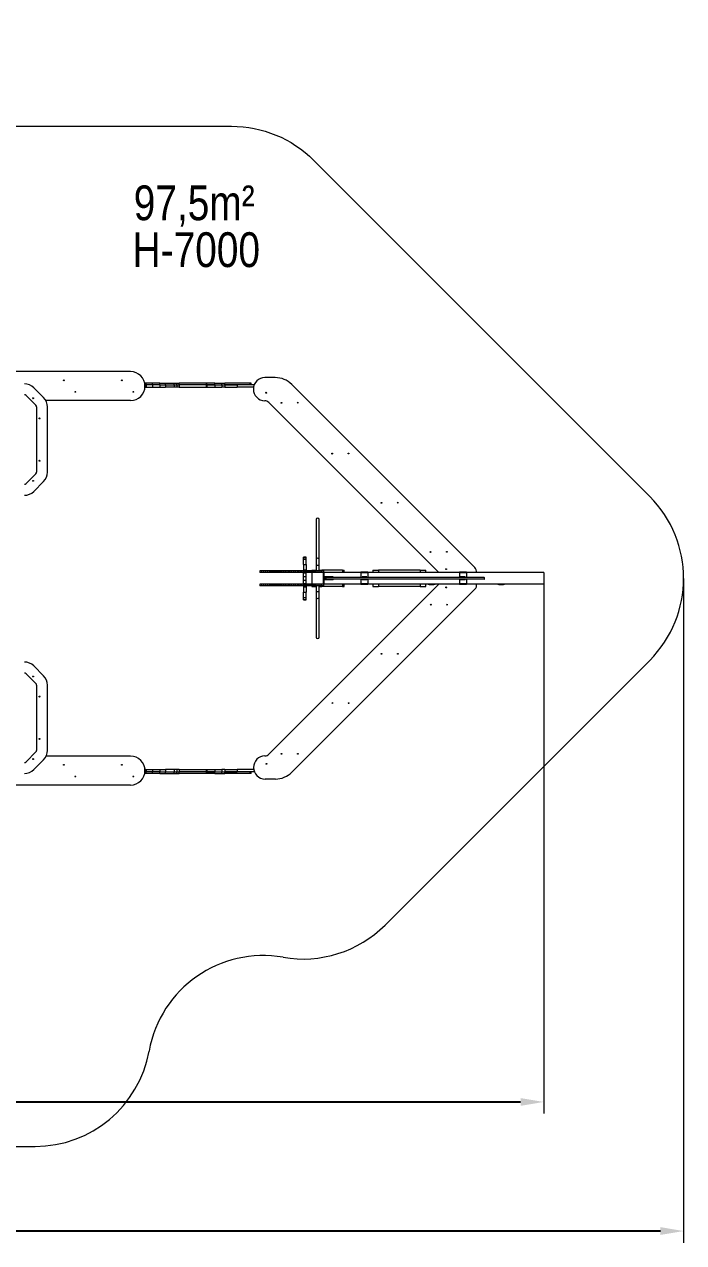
# Model space of a CAD drawing. Header units: millimetres. Extents: x -8045 to 6871, y -5915 to 5473.
# Drawn here: x 1183 to 6871, y -5915 to 4594 of the extents above; entities that cross this region are included whole.
import ezdxf

# ---------------------------------------------------------------- set-up
doc = ezdxf.new("R2010")
doc.units = ezdxf.units.MM
for name, color, linetype in [('DIKOM_ЗОНА', 80, 'Continuous'), ('DIKOM_ОБЪЕКТ', 7, 'Continuous'), ('DIKOM_РАЗМЕР_ЗОНА', 7, 'Continuous'), ('DIKOM_РАЗМЕР_ОБЪЕКТА', 7, 'Continuous')]:
    doc.layers.add(name, color=color, linetype=linetype)
doc.styles.add('style1', font='arial.ttf', dxfattribs={"width": 0.8})
doc.dimstyles.new('1-50', dxfattribs={"dimtxt": 300, "dimasz": 200, "dimexe": 100, "dimexo": 0, "dimgap": 100, "dimtad": 1, "dimtxsty": 'style1', "dimcen": 200, "dimclrd": 7, "dimclre": 7, "dimclrt": 7, "dimadec": 1, "dimazin": 2, "dimtfac": 1, "dimtmove": 0, "dimatfit": 2, "dimfxl": 0, "dimlwd": 25, "dimlwe": 18, "dimarcsym": 0})

# ---------------------------------------------------------------- blocks, each defined once
blk = doc.blocks.new('*D9')
at = {"layer": 'Defpoints', "color": 0, "linetype": 'Continuous', "transparency": 16777216}
for p in [(5664, -235), (-5020, -1389), (5664, -4701)]:
    blk.add_point(p, dxfattribs=at)
at = {"layer": 'DIKOM_РАЗМЕР_ОБЪЕКТА', "color": 7, "linetype": 'Continuous', "lineweight": 18, "transparency": 16777216}
for p, q in [((5664, -235), (5664, -4801)), ((-5020, -1389), (-5020, -4801))]:
    blk.add_line(p, q, dxfattribs=at)
at = {"layer": 'DIKOM_РАЗМЕР_ОБЪЕКТА', "color": 7, "linetype": 'Continuous', "lineweight": 25, "transparency": 16777216}
blk.add_line((-4820, -4701), (5464, -4701), dxfattribs=at)
at = {"layer": 'DIKOM_РАЗМЕР_ОБЪЕКТА', "color": 7, "linetype": 'Continuous', "transparency": 16777216}
for points in [[(-4820, -4668), (-4820, -4735), (-5020, -4701)], [(5464, -4668), (5464, -4735), (5664, -4701)]]:
    blk.add_solid(points, dxfattribs=at)
at = {"layer": 'DIKOM_РАЗМЕР_ОБЪЕКТА', "color": 7, "linetype": 'Continuous', "lineweight": 15, "transparency": 16777216, "insert": (-74, -4448), "char_height": 300, "attachment_point": 5, "style": 'style1'}
blk.add_mtext('10700', dxfattribs=at)
blk = doc.blocks.new('*D11')
at = {"layer": 'Defpoints', "color": 0, "transparency": 16777216}
for p in [(6871, -185), (-7020, -1389), (-7020, -5815)]:
    blk.add_point(p, dxfattribs=at)
at = {"layer": 'DIKOM_РАЗМЕР_ЗОНА', "color": 7, "lineweight": 18, "transparency": 16777216}
for p, q in [((6871, -185), (6871, -5915)), ((-7020, -1389), (-7020, -5915))]:
    blk.add_line(p, q, dxfattribs=at)
at = {"layer": 'DIKOM_РАЗМЕР_ЗОНА', "color": 7, "lineweight": 25, "transparency": 16777216}
blk.add_line((6671, -5815), (-6820, -5815), dxfattribs=at)
at = {"layer": 'DIKOM_РАЗМЕР_ЗОНА', "color": 7, "transparency": 16777216}
for points in [[(-6820, -5781), (-6820, -5848), (-7020, -5815)], [(6671, -5781), (6671, -5848), (6871, -5815)]]:
    blk.add_solid(points, dxfattribs=at)
at = {"layer": 'DIKOM_РАЗМЕР_ЗОНА', "color": 7, "transparency": 16777216, "insert": (-74, -5561), "char_height": 300, "attachment_point": 5, "style": 'style1'}
blk.add_mtext('13900', dxfattribs=at)

msp = doc.modelspace()

# ---------------------------------------------------------------- linework, layer by layer
at = {"layer": 'DIKOM_ЗОНА', "color": 3, "lineweight": 15}
for p, q in [((6577.957, 522.462), (3677.808, 3422.611)), ((6577.957, -891.752), (4294.47, -3175.24))]:
    msp.add_line(p, q, dxfattribs=at)
for points in [[(-236.016, 4594.078, 0.378993739), (756.584, 3715.504), (2970.702, 3715.504, -0.198912367), (3677.808, 3422.611)], [(-1400.42, -4735.477, 0.32724326), (-923.611, -5084.969), (1275.187, -5084.969, 0.363090217), (2259.45, -4261.679)]]:
    msp.add_lwpolyline(points, format="xyb", dxfattribs=at)
for centre, start, end in [((5870.851, -184.645), 315, 45), ((3587.363, -2468.133), 260.1060707, 315), ((3243.713, -4438.388), 80.1060707, 169.8218571)]:
    msp.add_arc(centre, 1000, start, end, dxfattribs=at)
at = {"layer": 'DIKOM_ОБЪЕКТ', "color": 7, "linetype": 'Continuous', "lineweight": 15}
for p, q in [((2098.687, 1598.843), (1048.687, 1598.843)), ((2223.202, 1484.843), (2227.53, 1484.843)), ((2227.53, 1484.843), (2227.53, 1463.843)), ((2232.374, 1484.843), (2227.53, 1484.843)), ((2229.579, 1499.843), (2229.579, 1484.843)), ((2232.749, 1499.843), (2229.579, 1499.843)), ((2232.749, 1484.843), (2232.374, 1484.843)), ((2232.374, 1484.843), (2232.374, 1463.843)), ((2232.749, 1484.843), (2232.749, 1499.843)), ((2288.8, 1499.843), (2232.749, 1499.843)), ((2288.8, 1484.843), (2232.749, 1484.843)), ((2232.749, 1484.843), (2232.749, 1463.843)), ((2288.8, 1484.843), (2288.8, 1499.843)), ((2351.722, 1499.843), (2288.8, 1499.843)), ((2351.722, 1484.843), (2288.8, 1484.843)), ((2288.8, 1484.843), (2288.8, 1463.843)), ((2351.722, 1484.843), (2351.722, 1499.843)), ((2351.722, 1499.843), (2401.68, 1499.843)), ((2351.722, 1484.843), (2401.68, 1484.843)), ((2351.722, 1484.843), (2351.722, 1463.843)), ((2401.68, 1484.843), (2401.68, 1499.843)), ((2401.68, 1499.843), (2474.226, 1499.843)), ((2401.68, 1484.843), (2474.226, 1484.843)), ((2401.68, 1484.843), (2401.68, 1463.843)), ((2474.226, 1484.843), (2474.226, 1499.843)), ((2474.226, 1499.843), (2498.905, 1499.843)), ((2474.226, 1484.843), (2498.905, 1484.843)), ((2474.226, 1484.843), (2474.226, 1463.843)), ((2498.905, 1484.843), (2498.905, 1499.843)), ((2498.905, 1499.843), (2517.829, 1499.843)), ((2498.905, 1484.843), (2517.829, 1484.843)), ((2498.905, 1484.843), (2498.905, 1463.843)), ((2517.829, 1484.843), (2517.829, 1499.843)), ((2751.037, 1499.843), (2517.829, 1499.843)), ((2750.758, 1484.843), (2517.829, 1484.843)), ((2517.829, 1484.843), (2517.829, 1463.843)), ((2750.758, 1484.843), (2750.758, 1463.843)), ((2750.758, 1484.843), (2757.103, 1484.843)), ((2751.037, 1499.843), (2751.037, 1484.843)), ((2758.066, 1499.843), (2751.037, 1499.843)), ((2758.066, 1484.843), (2757.103, 1484.843)), ((2757.103, 1484.843), (2757.103, 1463.843)), ((2757.103, 1484.843), (2827.439, 1484.843)), ((2758.066, 1484.843), (2758.066, 1499.843)), ((2827.439, 1499.843), (2758.066, 1499.843)), ((2827.439, 1484.843), (2758.066, 1484.843)), ((2827.439, 1484.843), (2827.439, 1499.843)), ((2827.439, 1499.843), (2887.18, 1499.843)), ((2827.439, 1484.843), (2887.18, 1484.843)), ((2827.439, 1484.843), (2827.439, 1463.843)), ((2887.18, 1484.843), (2887.18, 1499.843)), ((2887.18, 1499.843), (2912.689, 1499.843)), ((2887.18, 1484.843), (2912.689, 1484.843)), ((2887.18, 1484.843), (2887.18, 1463.843)), ((2912.689, 1484.843), (2912.689, 1499.843)), ((3132.481, 1499.843), (2912.689, 1499.843)), ((3047.216, 1484.843), (2912.689, 1484.843)), ((2912.689, 1484.843), (2912.689, 1463.843)), ((2912.689, 1484.843), (3020.239, 1484.843)), ((3020.239, 1484.843), (3020.239, 1463.843)), ((3166.222, 1484.843), (3020.239, 1484.843)), ((3132.481, 1484.843), (3132.481, 1499.843)), ((3139.767, 1499.843), (3132.481, 1499.843)), ((3139.767, 1484.843), (3139.767, 1499.843)), ((3140.235, 1499.843), (3139.767, 1499.843)), ((3140.235, 1484.843), (3140.235, 1499.843)), ((3347.897, 1547.209), (3258.841, 1547.19)), ((5068.885, -90.936), (3489.319, 1488.63)), ((1197.322, 1392.985), (1282.329, 1307.978)), ((1349.504, 1375.153), (1264.498, 1460.16)), ((2223.287, 1463.843), (2227.53, 1463.843)), ((2232.374, 1463.843), (2227.53, 1463.843)), ((2232.374, 1463.843), (2232.749, 1463.843)), ((2232.749, 1463.843), (2288.8, 1463.843)), ((2288.8, 1463.843), (2351.722, 1463.843)), ((2351.722, 1463.843), (2401.68, 1463.843)), ((2474.226, 1463.843), (2401.68, 1463.843)), ((2498.905, 1463.843), (2474.226, 1463.843)), ((2517.829, 1463.843), (2498.905, 1463.843)), ((2517.829, 1463.843), (2750.758, 1463.843)), ((2750.758, 1463.843), (2757.103, 1463.843)), ((2757.103, 1463.843), (2827.439, 1463.843)), ((2827.439, 1463.843), (2887.18, 1463.843)), ((2912.689, 1463.843), (2887.18, 1463.843)), ((2912.689, 1463.843), (3020.239, 1463.843)), ((3160.259, 1463.843), (3020.239, 1463.843)), ((1288.187, 1293.836), (1288.187, 731.849)), ((2098.687, 1348.843), (1369.178, 1348.843)), ((1383.187, 731.849), (1383.187, 1293.836)), ((4759.04, -134.645), (3291.831, 1332.564)), ((1282.329, 717.707), (1197.322, 632.701)), ((1264.498, 565.525), (1349.504, 650.532)), ((3700.043, 322.009), (3700.043, -23.36)), ((3727.043, -23.36), (3727.043, 322.009)), ((3613.543, -0.779), (3592.543, -0.779)), ((3592.543, -3.627), (3592.543, -0.779)), ((3592.543, -3.627), (3613.543, -3.627)), ((3592.543, -20.486), (3592.543, -3.627)), ((3592.543, -20.486), (3613.543, -20.486)), ((3592.543, -66.323), (3592.543, -20.486)), ((3592.543, -66.323), (3613.543, -66.323)), ((3592.543, -66.323), (3592.543, -110.483)), ((3613.543, -3.627), (3613.543, -0.779)), ((3613.543, -20.486), (3613.543, -3.627)), ((3613.543, -66.323), (3613.543, -20.486)), ((3613.543, -66.323), (3613.543, -110.483)), ((3700.043, -23.36), (3700.043, -72.6)), ((3700.043, -72.6), (3700.043, -119.645)), ((3727.043, -72.6), (3700.043, -72.6)), ((3727.043, -72.6), (3727.043, -23.36)), ((3727.043, -119.645), (3727.043, -72.6)), ((3213.543, -119.645), (3213.543, -134.645)), ((3229.755, -119.645), (3213.543, -119.645)), ((3229.755, -134.645), (3213.543, -134.645)), ((3229.755, -119.645), (3229.755, -134.645)), ((3246.088, -119.645), (3229.755, -119.645)), ((3246.088, -134.645), (3229.755, -134.645)), ((3246.088, -119.645), (3246.088, -134.645)), ((3262.625, -119.645), (3246.088, -119.645)), ((3262.625, -134.645), (3246.088, -134.645)), ((3262.625, -119.645), (3262.625, -134.645)), ((3279.452, -119.645), (3262.625, -119.645)), ((3279.452, -134.645), (3262.625, -134.645)), ((3279.452, -119.645), (3279.452, -134.645)), ((3296.654, -119.645), (3279.452, -119.645)), ((3296.654, -134.645), (3279.452, -134.645)), ((3296.654, -119.645), (3296.654, -134.645)), ((3307.02, -119.645), (3296.654, -119.645)), ((3307.02, -134.645), (3296.654, -134.645)), ((3307.02, -119.645), (3307.02, -134.645)), ((3317.582, -119.645), (3307.02, -119.645)), ((3317.582, -134.645), (3307.02, -134.645)), ((3317.582, -119.645), (3317.582, -134.645)), ((3328.288, -119.645), (3317.582, -119.645)), ((3328.288, -134.645), (3317.582, -134.645)), ((3328.288, -119.645), (3328.288, -134.645)), ((3339.089, -119.645), (3328.288, -119.645)), ((3339.089, -134.645), (3328.288, -134.645)), ((3339.089, -119.645), (3339.089, -134.645)), ((3349.932, -119.645), (3339.089, -119.645)), ((3349.932, -134.645), (3339.089, -134.645)), ((3349.932, -119.645), (3349.932, -134.645)), ((3360.72, -119.645), (3349.932, -119.645)), ((3360.72, -134.645), (3349.932, -134.645)), ((3360.72, -119.645), (3360.72, -134.645)), ((3371.48, -119.645), (3360.72, -119.645)), ((3371.48, -134.645), (3360.72, -134.645)), ((3371.48, -119.645), (3371.48, -134.645)), ((3382.155, -119.645), (3371.48, -119.645)), ((3382.155, -134.645), (3371.48, -134.645)), ((3382.155, -119.645), (3382.155, -134.645)), ((3392.692, -119.645), (3382.155, -119.645)), ((3392.692, -134.645), (3382.155, -134.645)), ((3392.692, -119.645), (3392.692, -134.645)), ((3403.035, -119.645), (3392.692, -119.645)), ((3403.035, -134.645), (3392.692, -134.645)), ((3403.035, -119.645), (3403.035, -134.645)), ((3417.836, -119.645), (3403.035, -119.645)), ((3417.836, -134.645), (3403.035, -134.645)), ((3417.836, -119.645), (3417.836, -134.645)), ((3432.348, -119.645), (3417.836, -119.645)), ((3432.348, -134.645), (3417.836, -134.645)), ((3432.348, -119.645), (3432.348, -134.645)), ((3446.623, -119.645), (3432.348, -119.645)), ((3446.623, -134.645), (3432.348, -134.645)), ((3446.623, -119.645), (3446.623, -134.645)), ((3460.712, -119.645), (3446.623, -119.645)), ((3460.712, -134.645), (3446.623, -134.645)), ((3460.712, -119.645), (3460.712, -134.645)), ((3474.668, -119.645), (3460.712, -119.645)), ((3474.668, -134.645), (3460.712, -134.645)), ((3474.668, -119.645), (3474.668, -134.645)), ((3488.543, -119.645), (3474.668, -119.645)), ((3488.543, -134.645), (3474.668, -134.645)), ((3488.543, -119.645), (3488.543, -134.645)), ((3504.615, -119.645), (3488.543, -119.645)), ((3504.615, -134.645), (3488.543, -134.645)), ((3504.615, -119.645), (3504.615, -134.645)), ((3520.788, -119.645), (3504.615, -119.645)), ((3520.788, -134.645), (3504.615, -134.645)), ((3520.788, -119.645), (3520.788, -134.645)), ((3537.16, -119.645), (3520.788, -119.645)), ((3537.16, -134.645), (3520.788, -134.645)), ((3537.16, -119.645), (3537.16, -134.645)), ((3549.4, -119.645), (3537.16, -119.645)), ((3549.4, -134.645), (3537.16, -134.645)), ((3549.4, -119.645), (3549.4, -134.645)), ((3561.85, -119.645), (3549.4, -119.645)), ((3561.85, -134.645), (3549.4, -134.645)), ((3561.85, -119.645), (3561.85, -134.645)), ((3574.516, -119.645), (3561.85, -119.645)), ((3574.516, -134.645), (3561.85, -134.645)), ((3574.516, -119.645), (3574.516, -134.645)), ((3587.408, -119.645), (3574.516, -119.645)), ((3587.408, -134.645), (3574.516, -134.645)), ((3587.408, -119.645), (3587.408, -134.645)), ((3597.562, -119.645), (3587.408, -119.645)), ((3597.562, -134.645), (3587.408, -134.645)), ((3592.543, -110.483), (3613.543, -110.483)), ((3592.543, -110.483), (3592.543, -117.382)), ((3592.543, -117.382), (3613.543, -117.382)), ((3592.543, -119.645), (3592.543, -117.382)), ((3592.543, -140.314), (3592.543, -134.645)), ((3613.543, -140.314), (3592.543, -140.314)), ((3592.543, -167.785), (3592.543, -140.314)), ((3592.543, -167.785), (3613.543, -167.785)), ((3592.543, -201.505), (3592.543, -167.785)), ((3592.543, -201.505), (3613.543, -201.505)), ((3592.543, -228.976), (3592.543, -201.505)), ((3597.562, -119.645), (3597.562, -134.645)), ((3607.885, -119.645), (3597.562, -119.645)), ((3607.885, -134.645), (3597.562, -134.645)), ((3607.885, -119.645), (3607.885, -134.645)), ((3618.304, -119.645), (3607.885, -119.645)), ((3618.304, -134.645), (3607.885, -134.645)), ((3613.543, -110.483), (3613.543, -117.382)), ((3613.543, -119.645), (3613.543, -117.382)), ((3613.543, -140.314), (3613.543, -134.645)), ((3613.543, -167.785), (3613.543, -140.314)), ((3613.543, -201.505), (3613.543, -167.785)), ((3613.543, -228.976), (3613.543, -201.505)), ((3618.304, -119.645), (3618.304, -134.645)), ((3628.744, -119.645), (3618.304, -119.645)), ((3628.744, -134.645), (3618.304, -134.645)), ((3628.744, -119.645), (3628.744, -134.645)), ((3639.133, -119.645), (3628.744, -119.645)), ((3639.133, -134.645), (3628.744, -134.645)), ((3639.133, -119.645), (3639.133, -134.645)), ((3651.216, -119.645), (3639.133, -119.645)), ((3651.216, -134.645), (3639.133, -134.645)), ((3651.216, -119.645), (3651.216, -134.645)), ((3663.168, -119.645), (3651.216, -119.645)), ((3663.168, -134.645), (3651.216, -134.645)), ((3663.168, -119.645), (3663.168, -134.645)), ((3674.956, -119.645), (3663.168, -119.645)), ((3674.956, -134.645), (3663.168, -134.645)), ((3663.543, -113.645), (3663.543, -119.645)), ((3663.543, -113.645), (3700.043, -113.645)), ((3663.543, -134.645), (3663.543, -234.645)), ((3674.956, -119.645), (3674.956, -134.645)), ((3686.55, -119.645), (3674.956, -119.645)), ((3686.55, -134.645), (3674.956, -134.645)), ((3686.55, -119.645), (3686.55, -134.645)), ((3697.916, -119.645), (3686.55, -119.645)), ((3697.916, -134.645), (3686.55, -134.645)), ((3697.916, -119.645), (3697.916, -134.645)), ((3714.67, -119.645), (3697.916, -119.645)), ((3714.67, -134.645), (3697.916, -134.645)), ((3714.67, -119.645), (3714.67, -134.645)), ((3731.131, -119.645), (3714.67, -119.645)), ((3731.131, -134.645), (3714.67, -134.645)), ((3727.043, -113.645), (3748.898, -113.645)), ((3731.131, -119.645), (3731.131, -134.645)), ((3747.39, -119.645), (3731.131, -119.645)), ((3747.39, -134.645), (3731.131, -134.645)), ((3747.39, -119.645), (3747.39, -134.645)), ((3763.543, -119.645), (3747.39, -119.645)), ((3763.543, -134.645), (3747.39, -134.645)), ((3928.188, -113.645), (3748.898, -113.645)), ((3748.898, -113.645), (3748.898, -119.645)), ((3763.543, -119.645), (3763.543, -134.645)), ((3763.543, -234.645), (3763.543, -134.645)), ((3909.543, -134.645), (3766.125, -134.645)), ((3766.543, -136.645), (3766.543, -176.645)), ((3771.543, -172.645), (3766.543, -172.645)), ((3766.543, -176.645), (3766.543, -191.645)), ((3766.543, -176.645), (3783.614, -176.645)), ((3766.543, -191.645), (3766.543, -232.645)), ((3766.543, -191.645), (3783.614, -191.645)), ((3771.543, -192.645), (3766.543, -192.645)), ((3771.543, -196.645), (3766.543, -196.645)), ((3771.543, -176.645), (3771.543, -172.645)), ((3826.543, -172.645), (3771.543, -172.645)), ((3771.543, -196.645), (3771.543, -192.645)), ((3826.543, -192.645), (3771.543, -192.645)), ((3826.543, -196.645), (3771.543, -196.645)), ((3783.614, -176.645), (3783.614, -191.645)), ((5149.472, -176.645), (3783.614, -176.645)), ((5149.472, -191.645), (3783.614, -191.645)), ((3846.543, -172.645), (3826.543, -172.645)), ((3826.543, -176.645), (3826.543, -172.645)), ((3846.543, -192.645), (3826.543, -192.645)), ((3826.543, -196.645), (3826.543, -192.645)), ((3846.543, -196.645), (3826.543, -196.645)), ((3846.543, -176.645), (3846.543, -172.645)), ((3846.543, -196.645), (3846.543, -192.645)), ((4086.543, -134.645), (3909.543, -134.645)), ((3928.188, -113.645), (3928.188, -134.645)), ((3928.188, -113.645), (3942.832, -113.645)), ((3942.832, -134.645), (3942.832, -113.645)), ((4146.543, -131.645), (4086.543, -131.645)), ((4086.543, -131.645), (4086.543, -136.645)), ((4146.543, -136.645), (4086.543, -136.645)), ((4086.543, -136.645), (4086.543, -176.645)), ((4086.543, -191.645), (4086.543, -232.645)), ((4096.543, -176.645), (4096.543, -172.645)), ((4136.543, -172.645), (4096.543, -172.645)), ((4096.543, -196.645), (4096.543, -192.645)), ((4136.543, -192.645), (4096.543, -192.645)), ((4136.543, -196.645), (4096.543, -196.645)), ((4136.543, -176.645), (4136.543, -172.645)), ((4136.543, -196.645), (4136.543, -192.645)), ((4146.543, -131.645), (4146.543, -136.645)), ((4936.543, -134.645), (4146.543, -134.645)), ((4146.543, -136.645), (4146.543, -176.645)), ((4146.543, -191.645), (4146.543, -232.645)), ((4188.254, -113.645), (4188.254, -134.645)), ((4188.254, -113.645), (4238.253, -113.645)), ((4238.253, -113.645), (4238.253, -134.645)), ((4596.832, -113.645), (4238.253, -113.645)), ((4596.832, -134.645), (4238.253, -134.645)), ((4596.832, -113.645), (4596.832, -134.645)), ((4596.832, -113.645), (4646.832, -113.645)), ((4646.832, -134.645), (4646.832, -113.645)), ((4666.543, -134.645), (4666.543, -131.645)), ((4666.543, -131.645), (4676.543, -131.645)), ((4676.543, -131.645), (4676.543, -134.645)), ((4676.543, -131.645), (4716.543, -131.645)), ((4716.543, -134.645), (4716.543, -131.645)), ((4716.543, -131.645), (4726.543, -131.645)), ((4726.543, -131.645), (4726.543, -134.645)), ((4996.543, -131.645), (4936.543, -131.645)), ((4936.543, -131.645), (4936.543, -136.645)), ((4996.543, -136.645), (4936.543, -136.645)), ((4936.543, -136.645), (4936.543, -176.645)), ((4936.543, -191.645), (4936.543, -232.645)), ((4946.543, -176.645), (4946.543, -172.645)), ((4986.543, -172.645), (4946.543, -172.645)), ((4946.543, -196.645), (4946.543, -192.645)), ((4986.543, -192.645), (4946.543, -192.645)), ((4986.543, -196.645), (4946.543, -196.645)), ((4986.543, -176.645), (4986.543, -172.645)), ((4986.543, -196.645), (4986.543, -192.645)), ((4996.543, -131.645), (4996.543, -136.645)), ((5663.543, -134.645), (4996.543, -134.645)), ((4996.543, -136.645), (4996.543, -176.645)), ((4996.543, -191.645), (4996.543, -232.645)), ((5149.472, -176.645), (5149.472, -191.645)), ((5149.472, -176.645), (5152.401, -176.645)), ((5149.472, -191.645), (5152.401, -191.645)), ((5152.401, -191.645), (5152.401, -176.645)), ((5266.543, -134.645), (5266.543, -131.645)), ((5266.543, -131.645), (5276.543, -131.645)), ((5276.543, -131.645), (5276.543, -134.645)), ((5276.543, -131.645), (5316.543, -131.645)), ((5316.543, -134.645), (5316.543, -131.645)), ((5316.543, -131.645), (5326.543, -131.645)), ((5326.543, -131.645), (5326.543, -134.645)), ((5663.543, -134.645), (5663.543, -234.645)), ((3213.543, -234.645), (3213.543, -249.645)), ((3229.755, -234.645), (3213.543, -234.645)), ((3229.755, -249.645), (3213.543, -249.645)), ((3229.755, -234.645), (3229.755, -249.645)), ((3246.088, -234.645), (3229.755, -234.645)), ((3246.088, -249.645), (3229.755, -249.645)), ((3246.088, -234.645), (3246.088, -249.645)), ((3262.625, -234.645), (3246.088, -234.645)), ((3262.625, -249.645), (3246.088, -249.645)), ((3262.625, -234.645), (3262.625, -249.645)), ((3279.452, -234.645), (3262.625, -234.645)), ((3279.452, -249.645), (3262.625, -249.645)), ((3279.452, -234.645), (3279.452, -249.645)), ((3296.654, -234.645), (3279.452, -234.645)), ((3296.654, -249.645), (3279.452, -249.645)), ((4759.454, -234.645), (3293.245, -1700.854)), ((3296.654, -234.645), (3296.654, -249.645)), ((3307.02, -234.645), (3296.654, -234.645)), ((3307.02, -249.645), (3296.654, -249.645)), ((3307.02, -234.645), (3307.02, -249.645)), ((3317.582, -234.645), (3307.02, -234.645)), ((3317.582, -249.645), (3307.02, -249.645)), ((3317.582, -234.645), (3317.582, -249.645)), ((3328.288, -234.645), (3317.582, -234.645)), ((3328.288, -249.645), (3317.582, -249.645)), ((3328.288, -234.645), (3328.288, -249.645)), ((3339.089, -234.645), (3328.288, -234.645)), ((3339.089, -249.645), (3328.288, -249.645)), ((3339.089, -234.645), (3339.089, -249.645)), ((3349.932, -234.645), (3339.089, -234.645)), ((3349.932, -249.645), (3339.089, -249.645)), ((3349.932, -234.645), (3349.932, -249.645)), ((3360.72, -234.645), (3349.932, -234.645)), ((3360.72, -249.645), (3349.932, -249.645)), ((3360.72, -234.645), (3360.72, -249.645)), ((3371.48, -234.645), (3360.72, -234.645)), ((3371.48, -249.645), (3360.72, -249.645)), ((3371.48, -234.645), (3371.48, -249.645)), ((3382.155, -234.645), (3371.48, -234.645)), ((3382.155, -249.645), (3371.48, -249.645)), ((3382.155, -234.645), (3382.155, -249.645)), ((3392.692, -234.645), (3382.155, -234.645)), ((3392.692, -249.645), (3382.155, -249.645)), ((3392.692, -234.645), (3392.692, -249.645)), ((3403.035, -234.645), (3392.692, -234.645)), ((3403.035, -249.645), (3392.692, -249.645)), ((3403.035, -234.645), (3403.035, -249.645)), ((3417.836, -234.645), (3403.035, -234.645)), ((3417.836, -249.645), (3403.035, -249.645)), ((3417.836, -234.645), (3417.836, -249.645)), ((3432.348, -234.645), (3417.836, -234.645)), ((3432.348, -249.645), (3417.836, -249.645)), ((3432.348, -234.645), (3432.348, -249.645)), ((3446.623, -234.645), (3432.348, -234.645)), ((3446.623, -249.645), (3432.348, -249.645)), ((3446.623, -234.645), (3446.623, -249.645)), ((3460.712, -234.645), (3446.623, -234.645)), ((3460.712, -249.645), (3446.623, -249.645)), ((3460.712, -234.645), (3460.712, -249.645)), ((3474.668, -234.645), (3460.712, -234.645)), ((3474.668, -249.645), (3460.712, -249.645)), ((3474.668, -234.645), (3474.668, -249.645)), ((3488.543, -234.645), (3474.668, -234.645)), ((3488.543, -249.645), (3474.668, -249.645)), ((3488.543, -234.645), (3488.543, -249.645)), ((3504.615, -234.645), (3488.543, -234.645)), ((3504.615, -249.645), (3488.543, -249.645)), ((5070.299, -277.354), (3490.733, -1856.92)), ((3504.615, -234.645), (3504.615, -249.645)), ((3520.788, -234.645), (3504.615, -234.645)), ((3520.788, -249.645), (3504.615, -249.645)), ((3520.788, -234.645), (3520.788, -249.645)), ((3537.16, -234.645), (3520.788, -234.645)), ((3537.16, -249.645), (3520.788, -249.645)), ((3537.16, -234.645), (3537.16, -249.645)), ((3549.4, -234.645), (3537.16, -234.645)), ((3549.4, -249.645), (3537.16, -249.645)), ((3549.4, -234.645), (3549.4, -249.645)), ((3561.85, -234.645), (3549.4, -234.645)), ((3561.85, -249.645), (3549.4, -249.645)), ((3561.85, -234.645), (3561.85, -249.645)), ((3574.516, -234.645), (3561.85, -234.645)), ((3574.516, -249.645), (3561.85, -249.645)), ((3574.516, -234.645), (3574.516, -249.645)), ((3587.408, -234.645), (3574.516, -234.645)), ((3587.408, -249.645), (3574.516, -249.645)), ((3587.408, -234.645), (3587.408, -249.645)), ((3597.562, -234.645), (3587.408, -234.645)), ((3597.562, -249.645), (3587.408, -249.645)), ((3592.543, -228.976), (3613.543, -228.976)), ((3592.543, -234.645), (3592.543, -228.976)), ((3592.543, -251.908), (3592.543, -249.645)), ((3592.543, -251.908), (3613.543, -251.908)), ((3592.543, -251.908), (3592.543, -258.807)), ((3592.543, -258.807), (3613.543, -258.807)), ((3592.543, -258.807), (3592.543, -302.967)), ((3592.543, -302.967), (3613.543, -302.967)), ((3592.543, -348.804), (3592.543, -302.967)), ((3597.562, -234.645), (3597.562, -249.645)), ((3607.885, -234.645), (3597.562, -234.645)), ((3607.885, -249.645), (3597.562, -249.645)), ((3607.885, -234.645), (3607.885, -249.645)), ((3618.304, -234.645), (3607.885, -234.645)), ((3618.304, -249.645), (3607.885, -249.645)), ((3613.543, -234.645), (3613.543, -228.976)), ((3613.543, -251.908), (3613.543, -249.645)), ((3613.543, -251.908), (3613.543, -258.807)), ((3613.543, -258.807), (3613.543, -302.967)), ((3613.543, -348.804), (3613.543, -302.967)), ((3618.304, -234.645), (3618.304, -249.645)), ((3628.744, -234.645), (3618.304, -234.645)), ((3628.744, -249.645), (3618.304, -249.645)), ((3628.744, -234.645), (3628.744, -249.645)), ((3639.133, -234.645), (3628.744, -234.645)), ((3639.133, -249.645), (3628.744, -249.645)), ((3639.133, -234.645), (3639.133, -249.645)), ((3651.216, -234.645), (3639.133, -234.645)), ((3651.216, -249.645), (3639.133, -249.645)), ((3651.216, -234.645), (3651.216, -249.645)), ((3663.168, -234.645), (3651.216, -234.645)), ((3663.168, -249.645), (3651.216, -249.645)), ((3663.168, -234.645), (3663.168, -249.645)), ((3674.956, -234.645), (3663.168, -234.645)), ((3674.956, -249.645), (3663.168, -249.645)), ((3663.543, -249.645), (3663.543, -255.645)), ((3663.543, -255.645), (3700.043, -255.645)), ((3674.956, -234.645), (3674.956, -249.645)), ((3686.55, -234.645), (3674.956, -234.645)), ((3686.55, -249.645), (3674.956, -249.645)), ((3686.55, -234.645), (3686.55, -249.645)), ((3697.916, -234.645), (3686.55, -234.645)), ((3697.916, -249.645), (3686.55, -249.645)), ((3697.916, -234.645), (3697.916, -249.645)), ((3714.67, -234.645), (3697.916, -234.645)), ((3714.67, -249.645), (3697.916, -249.645)), ((3700.043, -249.645), (3700.043, -296.69)), ((3700.043, -296.69), (3700.043, -345.93)), ((3700.043, -296.69), (3727.043, -296.69)), ((3714.67, -234.645), (3714.67, -249.645)), ((3731.131, -234.645), (3714.67, -234.645)), ((3731.131, -249.645), (3714.67, -249.645)), ((3727.043, -296.69), (3727.043, -249.645)), ((3727.043, -255.645), (3748.898, -255.645)), ((3727.043, -345.93), (3727.043, -296.69)), ((3731.131, -234.645), (3731.131, -249.645)), ((3747.39, -234.645), (3731.131, -234.645)), ((3747.39, -249.645), (3731.131, -249.645)), ((3747.39, -234.645), (3747.39, -249.645)), ((3763.543, -234.645), (3747.39, -234.645)), ((3763.543, -249.645), (3747.39, -249.645)), ((3748.898, -249.645), (3748.898, -255.645)), ((3928.188, -255.645), (3748.898, -255.645)), ((3763.543, -234.645), (3763.543, -249.645)), ((3909.543, -234.645), (3766.125, -234.645)), ((4086.543, -234.645), (3909.543, -234.645)), ((3928.188, -234.645), (3928.188, -255.645)), ((3928.188, -255.645), (3942.832, -255.645)), ((3942.832, -255.645), (3942.832, -234.645)), ((4146.543, -232.645), (4086.543, -232.645)), ((4086.543, -232.645), (4086.543, -237.645)), ((4146.543, -237.645), (4086.543, -237.645)), ((4146.543, -232.645), (4146.543, -237.645)), ((4936.543, -234.645), (4146.543, -234.645)), ((4188.254, -234.645), (4188.254, -255.645)), ((4188.254, -255.645), (4238.253, -255.645)), ((4238.253, -234.645), (4238.253, -255.645)), ((4596.832, -234.645), (4238.253, -234.645)), ((4596.832, -255.645), (4238.253, -255.645)), ((4596.832, -234.645), (4596.832, -255.645)), ((4596.832, -255.645), (4646.832, -255.645)), ((4646.832, -255.645), (4646.832, -234.645)), ((4666.543, -237.645), (4666.543, -234.645)), ((4676.543, -237.645), (4666.543, -237.645)), ((4676.543, -234.645), (4676.543, -237.645)), ((4676.543, -237.645), (4716.543, -237.645)), ((4716.543, -237.645), (4716.543, -234.645)), ((4726.543, -237.645), (4716.543, -237.645)), ((4726.543, -234.645), (4726.543, -237.645)), ((4996.543, -232.645), (4936.543, -232.645)), ((4936.543, -232.645), (4936.543, -237.645)), ((4996.543, -237.645), (4936.543, -237.645)), ((4996.543, -232.645), (4996.543, -237.645)), ((5663.543, -234.645), (4996.543, -234.645)), ((5266.543, -237.645), (5266.543, -234.645)), ((5276.543, -237.645), (5266.543, -237.645)), ((5276.543, -234.645), (5276.543, -237.645)), ((5276.543, -237.645), (5316.543, -237.645)), ((5316.543, -237.645), (5316.543, -234.645)), ((5326.543, -237.645), (5316.543, -237.645)), ((5326.543, -234.645), (5326.543, -237.645)), ((3592.543, -348.804), (3613.543, -348.804)), ((3592.543, -365.664), (3592.543, -348.804)), ((3592.543, -365.664), (3613.543, -365.664)), ((3592.543, -368.511), (3592.543, -365.664)), ((3592.543, -368.511), (3613.543, -368.511)), ((3613.543, -365.664), (3613.543, -348.804)), ((3613.543, -368.511), (3613.543, -365.664)), ((3700.043, -345.93), (3700.043, -691.299)), ((3727.043, -691.299), (3727.043, -345.93)), ((1349.504, -1024.847), (1264.498, -939.84)), ((1197.322, -1007.015), (1282.329, -1092.022)), ((1288.187, -1106.164), (1288.187, -1668.15)), ((1383.187, -1668.15), (1383.187, -1106.164)), ((1282.329, -1682.293), (1197.322, -1767.299)), ((1264.498, -1834.475), (1349.504, -1749.468)), ((2098.687, -1718.133), (1371.757, -1718.133)), ((2223.202, -1832.133), (2227.53, -1832.133)), ((2223.287, -1853.133), (2227.53, -1853.133)), ((2227.53, -1832.133), (2227.53, -1853.133)), ((2232.374, -1832.133), (2227.53, -1832.133)), ((2232.374, -1853.133), (2227.53, -1853.133)), ((2229.579, -1853.133), (2229.579, -1868.133)), ((2232.749, -1868.133), (2229.579, -1868.133)), ((2232.374, -1832.133), (2232.374, -1853.133)), ((2232.374, -1832.133), (2232.749, -1832.133)), ((2232.749, -1853.133), (2232.374, -1853.133)), ((2232.749, -1832.133), (2232.749, -1853.133)), ((2232.749, -1832.133), (2288.8, -1832.133)), ((2232.749, -1868.133), (2232.749, -1853.133)), ((2288.8, -1853.133), (2232.749, -1853.133)), ((2288.8, -1868.133), (2232.749, -1868.133)), ((2288.8, -1832.133), (2288.8, -1853.133)), ((2288.8, -1832.133), (2351.722, -1832.133)), ((2288.8, -1868.133), (2288.8, -1853.133)), ((2351.722, -1853.133), (2288.8, -1853.133)), ((2351.722, -1868.133), (2288.8, -1868.133)), ((2351.722, -1832.133), (2351.722, -1853.133)), ((2351.722, -1832.133), (2401.68, -1832.133)), ((2351.722, -1868.133), (2351.722, -1853.133)), ((2351.722, -1853.133), (2401.68, -1853.133)), ((2351.722, -1868.133), (2401.68, -1868.133)), ((2401.68, -1832.133), (2401.68, -1853.133)), ((2474.226, -1832.133), (2401.68, -1832.133)), ((2401.68, -1868.133), (2401.68, -1853.133)), ((2401.68, -1853.133), (2474.226, -1853.133)), ((2401.68, -1868.133), (2474.226, -1868.133)), ((2474.226, -1832.133), (2474.226, -1853.133)), ((2498.905, -1832.133), (2474.226, -1832.133)), ((2474.226, -1868.133), (2474.226, -1853.133)), ((2474.226, -1853.133), (2498.905, -1853.133)), ((2474.226, -1868.133), (2498.905, -1868.133)), ((2498.905, -1832.133), (2498.905, -1853.133)), ((2517.829, -1832.133), (2498.905, -1832.133)), ((2498.905, -1868.133), (2498.905, -1853.133)), ((2498.905, -1853.133), (2517.829, -1853.133)), ((2498.905, -1868.133), (2517.829, -1868.133)), ((2517.829, -1832.133), (2517.829, -1853.133)), ((2517.829, -1832.133), (2750.758, -1832.133)), ((2517.829, -1868.133), (2517.829, -1853.133)), ((2750.758, -1853.133), (2517.829, -1853.133)), ((2751.037, -1868.133), (2517.829, -1868.133)), ((2750.758, -1832.133), (2750.758, -1853.133)), ((2750.758, -1832.133), (2757.103, -1832.133)), ((2750.758, -1853.133), (2757.103, -1853.133)), ((2751.037, -1853.133), (2751.037, -1868.133)), ((2758.066, -1868.133), (2751.037, -1868.133)), ((2757.103, -1832.133), (2757.103, -1853.133)), ((2757.103, -1832.133), (2827.439, -1832.133)), ((2758.066, -1853.133), (2757.103, -1853.133)), ((2757.103, -1853.133), (2827.439, -1853.133)), ((2758.066, -1868.133), (2758.066, -1853.133)), ((2827.439, -1853.133), (2758.066, -1853.133)), ((2827.439, -1868.133), (2758.066, -1868.133)), ((2827.439, -1832.133), (2827.439, -1853.133)), ((2827.439, -1832.133), (2887.18, -1832.133)), ((2827.439, -1868.133), (2827.439, -1853.133)), ((2827.439, -1853.133), (2887.18, -1853.133)), ((2827.439, -1868.133), (2887.18, -1868.133)), ((2887.18, -1832.133), (2887.18, -1853.133)), ((2912.689, -1832.133), (2887.18, -1832.133)), ((2887.18, -1868.133), (2887.18, -1853.133)), ((2887.18, -1853.133), (2912.689, -1853.133)), ((2887.18, -1868.133), (2912.689, -1868.133)), ((2912.689, -1832.133), (2912.689, -1853.133)), ((2912.689, -1832.133), (3020.239, -1832.133)), ((2912.689, -1868.133), (2912.689, -1853.133)), ((3047.216, -1853.133), (2912.689, -1853.133)), ((2912.689, -1853.133), (3020.239, -1853.133)), ((3132.481, -1868.133), (2912.689, -1868.133)), ((3020.239, -1832.133), (3020.239, -1853.133)), ((3161.673, -1832.133), (3020.239, -1832.133)), ((3167.637, -1853.133), (3020.239, -1853.133)), ((3132.481, -1868.133), (3132.481, -1853.133)), ((3139.767, -1868.133), (3132.481, -1868.133)), ((3139.767, -1868.133), (3139.767, -1853.133)), ((3140.235, -1868.133), (3139.767, -1868.133)), ((3140.235, -1868.133), (3140.235, -1853.133)), ((2098.687, -1968.133), (1048.687, -1968.133)), ((3349.312, -1915.499), (3260.255, -1915.48))]:
    msp.add_line(p, q, dxfattribs=at)
for centre, radius in [((1524.187, 1523.843), 3.5), ((2024.187, 1523.843), 3.5), ((1258.211, 1368.866), 4), ((1623.187, 1423.843), 3.5), ((2123.187, 1423.843), 3.5), ((3270.114, 1416.209), 4), ((3400.615, 1329.846), 3.5), ((3541.33, 1330.553), 3.5), ((1314.187, 1195.343), 4), ((3839.021, 891.44), 3.5), ((3979.736, 892.147), 3.5), ((1314.187, 830.343), 4), ((1258.211, 656.819), 4), ((4263.286, 467.176), 3.5), ((4404, 467.883), 3.5), ((4687.55, 42.912), 3.5), ((4828.264, 43.619), 3.5), ((4821.193, -105.581), 4), ((4822.607, -262.709), 4), ((4688.964, -411.202), 3.5), ((4829.678, -411.909), 3.5), ((4264.7, -835.466), 3.5), ((4405.414, -836.173), 3.5), ((1258.211, -1031.134), 4), ((1314.187, -1204.657), 4), ((3840.436, -1259.73), 3.5), ((3981.15, -1260.437), 3.5), ((1314.187, -1569.657), 4), ((1258.211, -1743.181), 4), ((3271.528, -1784.499), 4), ((3402.03, -1698.136), 3.5), ((3542.744, -1698.843), 3.5), ((1524.187, -1793.133), 3.5), ((1623.187, -1893.133), 3.5), ((2024.187, -1793.133), 3.5), ((2123.187, -1893.133), 3.5)]:
    msp.add_circle(centre, radius, dxfattribs=at)
for centre, radius, start, end in [((2098.687, 1473.843), 125, 270, 90), ((1183.18, 1378.843), 115, 45, 90), ((3258.863, 1447.19), 100, 90.0122183, 269.0883108), ((3347.897, 1347.209), 200, 45, 90), ((1183.18, 1378.843), 20, 45, 90), ((1268.187, 1293.836), 115, 0, 45), ((1268.187, 1293.836), 20, 0, 45), ((3256.476, 1297.209), 50, 45, 89.0883108), ((1183.18, 646.843), 20, 270, 315), ((1268.187, 731.849), 20, 315, 0), ((1268.187, 731.849), 115, 315, 0), ((1183.18, 646.843), 115, 270, 315), ((3713.543, 321.847), 13.501, 0.6863552, 179.3136448), ((3713.543, -23.521), 13.501, 0.6863766, 179.3136234), ((5033.529, -126.291), 50, 350.3824318, 45), ((3761.543, -136.645), 5, 0, 66.4218215), ((3761.543, -232.645), 5, 293.5781785, 0), ((5034.944, -241.999), 50, 315, 8.4572286), ((3713.543, -345.769), 13.501, 180.6858457, 359.3141543), ((3713.543, -691.137), 13.501, 180.6859099, 359.3140901), ((1183.18, -1021.157), 115, 45, 90), ((1183.18, -1021.157), 20, 45, 90), ((1268.187, -1106.164), 115, 0, 45), ((1268.187, -1106.164), 20, 0, 45), ((1268.187, -1668.151), 20, 315, 0), ((1268.187, -1668.151), 115, 315, 0), ((1183.18, -1753.157), 20, 270, 315), ((2098.687, -1843.133), 125, 270, 90), ((3260.277, -1815.48), 100, 90.9116892, 269.9877817), ((3257.89, -1665.499), 50, 270.9116892, 315), ((1183.18, -1753.157), 115, 270, 315), ((3349.312, -1715.499), 200, 270, 315)]:
    msp.add_arc(centre, radius, start, end, dxfattribs=at)

# ---------------------------------------------------------------- texts
at = {"layer": 'DIKOM_РАЗМЕР_ОБЪЕКТА', "char_height": 300, "width": 1252.54025, "attachment_point": 1, "style": 'style1'}
for s, insert in [('97,5m²', (2126.677, 3204.615)), ('H-7000', (2116.919, 2800.603))]:
    msp.add_mtext(s, dxfattribs=dict(at, insert=insert))

# ---------------------------------------------------------------- dimensions: what is measured, and where the dimension line sits
at = {"layer": 'DIKOM_РАЗМЕР_ЗОНА'}
dim = msp.add_linear_dim(base=(-7019.6, -5814.648), p1=(6870.851, -184.645), p2=(-7019.6, -1388.727), text='13900', dimstyle='1-50', dxfattribs=at)
dim.commit()
dim.dimension.update_dxf_attribs({"geometry": '*D11', "text_midpoint": (-74.375, -5814.648), "dimtype": 160})
at = {"layer": 'DIKOM_РАЗМЕР_ОБЪЕКТА', "color": 7, "linetype": 'Continuous', "lineweight": 15}
dim = msp.add_linear_dim(base=(5663.543, -4701.469), p1=(-5019.6, -1388.727), p2=(5663.543, -234.645), text='10700', dimstyle='1-50', dxfattribs=at)
dim.commit()
dim.dimension.update_dxf_attribs({"geometry": '*D9', "text_midpoint": (-74.375, -4701.469), "dimtype": 160})

doc.saveas('drawing.dxf')
